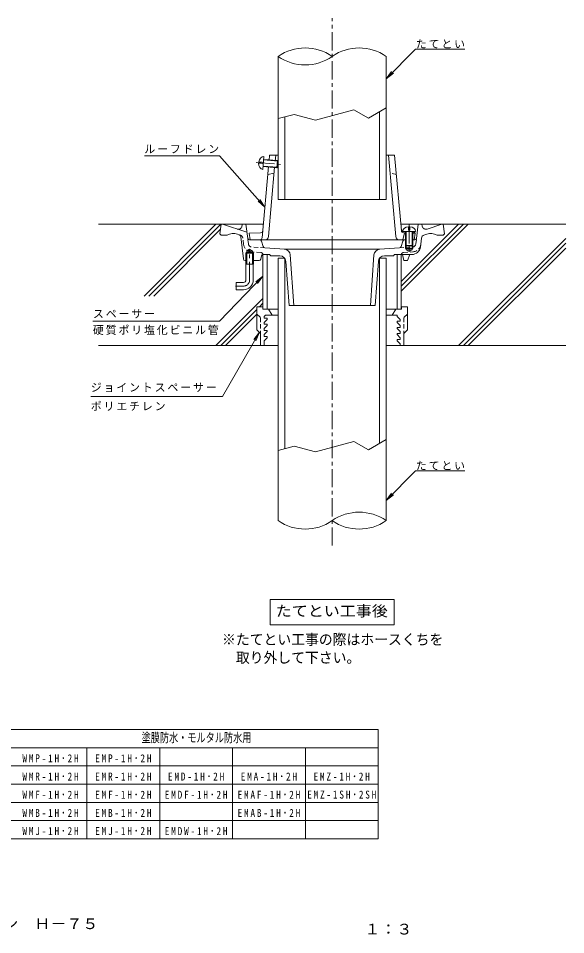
# Model space of a CAD drawing. Units: millimetres, scale not verified. Extents: x -397 to 456, y -402 to 353.
# Drawn here: x 5 to 456, y -402 to 353 of the extents above; entities that cross this region are included whole.
import ezdxf
from ezdxf.enums import TextEntityAlignment as Align

# ---------------------------------------------------------------- set-up
doc = ezdxf.new("R2010")
doc.units = ezdxf.units.MM
doc.header["$LTSCALE"] = 3
for name, pattern in [('CHAIN1', [8, 5, -1, 1, -1]), ('DASHED1', [1.8, 1.2, -0.6]), ('DOUBLE_CHAIN1', [8.8, 5, -1, 0.6, -0.6, 0.6, -1])]:
    doc.linetypes.add(name, pattern=pattern)
for name, color, linetype, lineweight in [('0-0_通り芯', 3, 'Continuous', 9), ('0-1_躯体', 6, 'Continuous', 9), ('0-3_建具', 4, 'Continuous', 9), ('0-4_その他', 7, 'Continuous', 9), ('0-5_寸法', 7, 'Continuous', 9), ('0-8', 7, 'Continuous', 9), ('0-A', 4, 'Continuous', 9), ('3-5', 7, 'Continuous', 9), ('F-5_F-5ﾚｲﾔ', 7, 'Continuous', 9)]:
    doc.layers.add(name, color=color, linetype=linetype, lineweight=lineweight)
doc.styles.add('ＭＳ ゴシック', font='')
doc.styles.get('ＭＳ ゴシック').set_extended_font_data('MS Gothic')

msp = doc.modelspace()

# ---------------------------------------------------------------- linework, layer by layer
at = {"layer": '0-0_通り芯', "linetype": 'CHAIN1'}
for p, q in [((263.459, -81.241), (263.459, 353.134)), ((195.459, 137.526), (195.459, 163.081)), ((190.459, 132.526), (183.742, 132.526))]:
    msp.add_line(p, q, dxfattribs=at)
at = {"layer": '0-0_通り芯', "color": 4}
for p, q in [((218.959, 321.781), (218.959, 203.864)), ((307.959, 321.781), (307.959, 203.864)), ((224.459, 271.943), (224.459, 203.864)), ((302.459, 276.237), (302.459, 203.864)), ((218.959, 203.864), (307.959, 203.864)), ((224.459, 155.41), (218.959, 155.41)), ((218.959, 155.41), (218.959, -60.721)), ((224.459, 155.41), (224.459, -1.339)), ((302.459, 155.41), (307.959, 155.41)), ((302.459, 155.41), (302.459, 2.955)), ((307.959, 155.41), (307.959, -60.721))]:
    msp.add_line(p, q, dxfattribs=at)
at = {"layer": '0-0_通り芯', "color": 6, "linetype": 'CHAIN1'}
for p, q in [((200.903, 234.457), (220.948, 232.663)), ((326.959, 183.728), (326.959, 162.786))]:
    msp.add_line(p, q, dxfattribs=at)
at = {"layer": '0-0_通り芯', "color": 6}
for p, q in [((202.962, 234.775), (205.832, 234.518)), ((205.743, 233.522), (205.832, 234.518)), ((206.316, 228.702), (207.252, 239.16)), ((207.007, 236.421), (218.959, 235.351)), ((207.051, 236.919), (218.505, 235.893)), ((211.535, 236.015), (211.939, 240.526)), ((211.939, 240.526), (218.959, 240.526)), ((216.515, 235.57), (216.959, 240.526)), ((217.97, 229.917), (218.505, 235.893)), ((218.505, 235.893), (218.959, 235.351)), ((218.513, 230.371), (218.959, 235.351)), ((307.959, 240.526), (314.979, 240.526)), ((315.982, 173.258), (309.959, 240.526)), ((320.553, 178.267), (314.979, 240.526)), ((202.873, 233.779), (205.743, 233.522)), ((205.835, 172.347), (211.089, 231.036)), ((206.516, 230.943), (217.97, 229.917)), ((206.561, 231.441), (218.513, 230.371)), ((210.936, 173.258), (216.069, 230.59)), ((217.97, 229.917), (218.513, 230.371)), ((210.506, 224.526), (215.616, 225.525)), ((326.459, 181.477), (326.459, 178.595)), ((327.459, 181.477), (327.459, 178.595)), ((204.462, 176.448), (194.959, 176.025)), ((194.959, 176.025), (195.959, 170.525)), ((321.709, 177.595), (332.209, 177.595)), ((323.209, 176.414), (321.709, 170.525)), ((322.366, 177.453), (323.959, 177.382)), ((322.456, 176.448), (323.959, 176.381)), ((323.959, 177.595), (323.959, 166.095)), ((324.459, 177.595), (324.459, 165.595)), ((326.459, 178.595), (327.459, 178.595)), ((329.459, 177.595), (329.459, 165.595)), ((329.959, 177.595), (329.959, 166.095)), ((329.959, 177.115), (330.959, 177.071)), ((329.959, 176.114), (331.959, 176.025)), ((330.959, 177.071), (331.959, 176.025)), ((331.959, 176.025), (330.959, 170.525)), ((195.959, 170.525), (323.959, 170.525)), ((329.959, 170.525), (330.959, 170.525)), ((323.959, 166.095), (329.959, 166.095)), ((323.959, 166.095), (324.459, 165.595)), ((324.459, 165.595), (329.459, 165.595)), ((329.959, 166.095), (329.459, 165.595))]:
    msp.add_line(p, q, dxfattribs=at)
at = {"layer": '0-0_通り芯', "color": 6, "linetype": 'DASHED1'}
msp.add_line((316.411, 224.526), (311.302, 225.525), dxfattribs=at)
at = {"layer": '0-0_通り芯'}
for p, q in [((170.959, 175.526), (171.959, 183.526)), ((171.959, 183.526), (206.836, 183.526)), ((193.269, 176.926), (172.959, 183.526)), ((189.116, 181.802), (189.459, 183.526)), ((193.893, 171.843), (192.459, 183.526)), ((320.082, 183.526), (354.959, 183.526)), ((333.024, 171.843), (334.459, 183.526)), ((337.801, 181.802), (337.459, 183.526)), ((341.671, 179.533), (353.959, 183.526)), ((355.959, 175.526), (354.959, 183.526)), ((171.959, 174.526), (170.959, 175.526)), ((171.959, 174.526), (176.959, 174.526)), ((186.743, 174.841), (185.479, 175.252)), ((339.126, 174.5), (341.439, 175.252)), ((354.959, 174.526), (349.959, 174.526)), ((354.959, 174.526), (355.959, 175.526)), ((190.301, 154.848), (188.111, 173.176)), ((203.852, 170.526), (195.382, 170.526)), ((205.285, 169.468), (206.656, 165.027)), ((321.632, 169.468), (320.262, 165.027)), ((323.066, 170.526), (324.459, 170.526)), ((323.066, 170.525), (324.459, 170.525)), ((329.459, 170.526), (331.536, 170.526)), ((336.174, 164.672), (337.075, 172.013)), ((193.099, 160.526), (192.284, 159.726)), ((198.634, 159.726), (192.284, 159.726)), ((192.284, 150.526), (192.284, 159.726)), ((193.099, 161.526), (195.459, 162.888)), ((193.099, 150.526), (193.099, 161.526)), ((197.819, 161.526), (193.099, 161.526)), ((197.819, 160.526), (193.099, 160.526)), ((197.819, 161.526), (195.459, 162.888)), ((197.819, 150.526), (197.819, 161.526)), ((198.634, 159.726), (197.819, 160.526)), ((198.634, 150.526), (198.634, 159.726)), ((224.354, 162.828), (207.984, 163.973)), ((302.912, 162.84), (224.005, 162.84)), ((302.564, 162.828), (318.933, 163.973)), ((323.959, 166.095), (323.959, 163.526)), ((323.959, 163.526), (329.959, 163.526)), ((324.459, 165.595), (324.459, 162.526)), ((324.459, 162.526), (326.959, 161.082)), ((329.459, 165.595), (329.459, 162.526)), ((329.959, 166.095), (329.959, 163.526)), ((191.79, 153.526), (193.099, 153.526)), ((197.819, 153.526), (203.229, 153.526)), ((205.218, 157.32), (204.7, 154.731)), ((206.688, 158.526), (211.959, 158.526)), ((212.959, 157.526), (211.959, 158.526)), ((220.375, 157.526), (212.959, 157.526)), ((225.362, 152.882), (227.959, 116.526)), ((228.993, 158.197), (231.969, 116.526)), ((297.925, 158.197), (294.949, 116.526)), ((301.556, 152.882), (298.959, 116.526)), ((306.543, 157.526), (313.959, 157.526)), ((313.959, 157.526), (314.959, 158.526)), ((329.226, 158.526), (314.959, 158.526)), ((198.634, 150.526), (192.284, 150.526)), ((192.459, 137.526), (192.459, 150.526)), ((198.459, 137.526), (198.459, 150.526)), ((184.459, 135.526), (184.459, 129.526)), ((190.459, 135.526), (184.459, 135.526)), ((190.459, 129.526), (184.459, 129.526)), ((227.959, 116.526), (298.959, 116.526))]:
    msp.add_line(p, q, dxfattribs=at)
at = {"layer": '0-0_通り芯', "linetype": 'DASHED1'}
for p, q in [((187.792, 174.5), (186.743, 174.841)), ((190.474, 166.866), (189.842, 172.013)), ((194.445, 167.353), (193.893, 171.843)), ((332.473, 167.353), (333.024, 171.843)), ((204.625, 160.198), (196.934, 160.736)), ((207.984, 163.973), (197.213, 164.726)), ((318.933, 163.973), (329.705, 164.726)), ((322.293, 160.198), (329.984, 160.736))]:
    msp.add_line(p, q, dxfattribs=at)
at = {"layer": '0-0_通り芯'}
msp.add_lwpolyline([(324.459, 162.526), (329.459, 162.526), (326.959, 161.082)], dxfattribs=at)
at = {"layer": '0-0_通り芯', "linetype": 'DOUBLE_CHAIN1'}
msp.add_lwpolyline([(327.459, 158.526), (325.459, 153.526), (322.459, 153.526), (321.459, 158.526)], dxfattribs=at)
at = {"layer": '0-0_通り芯', "color": 4}
for centre, start, end in [((241.209, 289.919), 55.07201, 124.92799), ((285.709, 289.919), 55.07202, 124.92798), ((241.209, 353.642), 235.07201, 304.92799), ((285.709, -92.582), 55.07201, 124.92799), ((241.209, -28.859), 235.07202, 304.92798), ((285.709, -28.859), 235.07201, 304.92799)]:
    msp.add_arc(centre, 38.861, start, end, dxfattribs=at)
at = {"layer": '0-0_通り芯'}
for centre, radius, start, end in [((186.174, 182.386), 3, 252.00015, 348.7693), ((340.744, 182.386), 3, 191.2307, 287.99985), ((182.079, 164.79), 11, 71.99998, 117.74339), ((186.125, 172.939), 2, 6.8147, 71.99948), ((340.053, 171.647), 3, 107.99985, 172.99957), ((344.838, 164.79), 11, 62.25661, 108.00032), ((195.382, 172.026), 1.5, 186.99963, 270), ((203.852, 169.026), 1.5, 17.14995, 90), ((323.066, 169.026), 1.5, 90, 162.85005), ((331.536, 172.026), 1.5, 270, 353.00037), ((208.089, 165.469), 1.5, 197.15036, 266.00014), ((224.005, 157.84), 5, 4.08522, 86.00002), ((302.912, 157.84), 5, 93.99998, 175.91478), ((318.829, 165.469), 1.5, 273.99986, 342.84964), ((329.226, 165.526), 7, 270, 352.99948), ((191.79, 155.026), 1.5, 186.81395, 270), ((203.229, 155.026), 1.5, 270, 348.68979), ((206.688, 157.026), 1.5, 90, 168.68979), ((220.375, 152.526), 5, 4.08568, 90), ((306.543, 152.526), 5, 90, 175.91432), ((190.459, 137.526), 2, 270, 0), ((190.459, 137.526), 8, 270, 0)]:
    msp.add_arc(centre, radius, start, end, dxfattribs=at)
at = {"layer": '0-0_通り芯', "linetype": 'DASHED1'}
for centre, radius, start, end in [((186.865, 171.647), 3, 7.00043, 72.00015), ((197.422, 167.719), 7, 186.99973, 266.00018), ((197.422, 167.719), 3, 186.99973, 266.00018), ((329.495, 167.719), 3, 273.99982, 353.00027), ((329.495, 167.719), 7, 273.99982, 353.00027), ((204.485, 158.203), 2, 8.78, 85.99968), ((322.433, 158.203), 2, 94.00032, 171.22)]:
    msp.add_arc(centre, radius, start, end, dxfattribs=at)
at = {"layer": '0-0_通り芯', "color": 6}
for centre, radius, start, end in [((204.373, 178.446), 2, 272.54424, 354.88403), ((322.455, 179.451), 2, 185.11597, 267.45576), ((322.545, 178.446), 2, 185.11597, 267.45576), ((203.843, 172.525), 2, 270, 354.88403), ((207.948, 173.526), 3, 270, 354.88374), ((318.97, 173.526), 3, 185.11626, 270)]:
    msp.add_arc(centre, radius, start, end, dxfattribs=at)
at = {"layer": '0-0_通り芯', "linetype": 'CHAIN1'}
msp.add_arc((190.459, 137.526), 5, 270, 0, dxfattribs=at)
at = {"layer": '0-0_通り芯', "color": 6}
for centre, major_axis, start_param, end_param in [((206.784, 233.931), (0.468, 5.229), 6.2831853, 7.7585936), ((206.784, 233.931), (0.468, 5.229), 1.6661844, 3.1415927), ((326.959, 177.595), (5.25, 0), 1.6661844, 3.1415927), ((326.959, 177.595), (5.25, 0), 6.2831853, 7.7585936)]:
    msp.add_ellipse(centre, major_axis=major_axis, ratio=0.7428, start_param=start_param, end_param=end_param, dxfattribs=at)
at = {"layer": '0-1_躯体'}
for p, q in [((201.459, 115.526), (201.459, 96.526)), ((206.459, 115.526), (201.459, 115.526)), ((206.209, 115.526), (206.209, 113.526)), ((218.959, 113.526), (206.209, 113.526)), ((210.959, 113.526), (213.959, 108.526)), ((320.709, 113.526), (307.959, 113.526)), ((315.959, 113.526), (312.959, 108.526)), ((325.459, 115.526), (320.459, 115.526)), ((320.709, 115.526), (320.709, 113.526)), ((325.459, 115.526), (325.459, 96.526)), ((207.459, 107.526), (208.459, 108.526)), ((207.459, 106.026), (207.459, 107.526)), ((218.959, 108.526), (208.459, 108.526)), ((316.959, 108.526), (307.959, 108.526)), ((316.959, 108.526), (316.959, 107.526)), ((319.459, 105.026), (316.959, 107.526)), ((207.459, 102.526), (209.959, 105.026)), ((207.459, 102.526), (207.459, 101.026)), ((207.459, 97.526), (209.959, 100.026)), ((319.459, 100.026), (316.959, 102.526)), ((319.459, 103.526), (319.459, 105.026)), ((319.459, 100.026), (319.459, 98.526)), ((201.459, 96.526), (204.459, 93.526)), ((204.459, 93.526), (204.459, 83.526)), ((207.459, 97.526), (207.459, 96.026)), ((207.459, 96.026), (209.959, 96.026)), ((207.459, 92.526), (209.959, 95.026)), ((207.459, 92.526), (207.459, 91.026)), ((209.959, 96.026), (209.959, 95.026)), ((319.459, 95.026), (316.959, 97.526)), ((319.459, 93.526), (316.959, 93.526)), ((316.959, 93.526), (316.959, 92.526)), ((319.459, 90.026), (316.959, 92.526)), ((319.459, 95.026), (319.459, 93.526)), ((325.459, 96.526), (322.459, 93.526)), ((322.459, 93.526), (322.459, 83.526)), ((218.959, 83.526), (204.459, 83.526)), ((207.459, 87.526), (209.959, 90.026)), ((207.459, 87.526), (207.459, 83.526)), ((322.459, 83.526), (307.959, 83.526)), ((319.459, 85.026), (316.959, 87.526)), ((319.459, 90.026), (319.459, 88.526)), ((319.459, 85.026), (319.459, 83.526))]:
    msp.add_line(p, q, dxfattribs=at)
at = {"layer": '0-1_躯体', "linetype": 'DASHED1'}
for p, q in [((201.459, 109.526), (204.459, 106.526)), ((204.459, 106.526), (204.459, 93.526)), ((325.459, 109.526), (322.459, 106.526)), ((322.459, 106.526), (322.459, 93.526))]:
    msp.add_line(p, q, dxfattribs=at)
at = {"layer": '0-1_躯体'}
for points in [[(207.459, 106.026), (209.959, 106.026), (209.959, 105.026)], [(207.459, 101.026), (209.959, 101.026), (209.959, 100.026)], [(319.459, 103.526), (316.959, 103.526), (316.959, 102.526)], [(319.459, 98.526), (316.959, 98.526), (316.959, 97.526)], [(207.459, 91.026), (209.959, 91.026), (209.959, 90.026)], [(319.459, 88.526), (316.959, 88.526), (316.959, 87.526)]]:
    msp.add_lwpolyline(points, dxfattribs=at)
at = {"layer": '0-3_建具'}
for p, q in [((206.459, 158.526), (206.459, 113.526)), ((209.959, 158.526), (209.959, 113.526)), ((316.959, 158.526), (316.959, 113.526)), ((320.459, 158.526), (320.459, 113.526))]:
    msp.add_line(p, q, dxfattribs=at)
at = {"layer": '0-4_その他'}
for p, q in [((332.255, 327.599), (372.914, 327.599)), ((332.255, -19.799), (372.914, -19.799))]:
    msp.add_line(p, q, dxfattribs=at)
at = {"layer": '0-5_寸法'}
for p, q in [((307.959, 303.302), (313.909, 307.868)), ((293.312, 270.956), (307.959, 279.413)), ((218.959, 270.469), (232.198, 274.016)), ((208.095, 197.593), (203.905, 203.814)), ((170.68, 103.503), (206.459, 140.825)), ((206.459, 140.825), (200.606, 136.135)), ((206.459, 140.825), (202.02, 134.78)), ((218.959, -2.813), (232.198, 0.734)), ((293.312, -2.326), (307.959, 6.131)), ((307.959, -44.095), (313.909, -39.53)), ((212.459, -125.703), (212.459, -146.703)), ((212.459, -146.703), (314.459, -146.703))]:
    msp.add_line(p, q, dxfattribs=at)
for points in [[(332.255, 327.599), (307.959, 303.302), (312.525, 309.253)], [(232.198, 274.016), (249.739, 269.316), (281.44, 277.81), (293.312, 270.956)], [(170.679, 239.937), (208.095, 197.593), (202.438, 202.517)], [(232.198, 0.734), (249.739, -3.966), (281.44, 4.528), (293.312, -2.326)], [(332.255, -19.799), (307.959, -44.095), (312.525, -38.145)], [(212.459, -125.703), (314.459, -125.703), (314.459, -146.703)]]:
    msp.add_lwpolyline(points, dxfattribs=at)
at = {"layer": '0-8'}
for p, q in [((171.959, 183.526), (70.959, 183.526)), ((167.657, 183.526), (108.447, 124.316)), ((171.657, 183.526), (112.447, 124.316)), ((371.657, 183.526), (320.459, 132.327)), ((367.657, 183.526), (320.459, 136.327)), ((375.657, 183.526), (320.459, 128.327)), ((354.959, 183.526), (455.959, 183.526)), ((171.43, 179.299), (116.447, 124.316)), ((455.959, 171.827), (367.657, 83.526)), ((455.959, 167.827), (371.657, 83.526)), ((455.959, 163.827), (375.657, 83.526)), ((206.459, 122.327), (167.657, 83.526)), ((201.459, 113.327), (171.657, 83.526)), ((206.459, 118.327), (203.657, 115.526)), ((201.459, 109.327), (175.657, 83.526)), ((204.459, 83.526), (70.959, 83.526)), ((322.459, 83.526), (455.959, 83.526))]:
    msp.add_line(p, q, dxfattribs=at)
at = {"layer": '0-A'}
for p, q in [((326.459, 181.477), (326.459, 178.595)), ((327.459, 181.477), (327.459, 178.595)), ((321.709, 177.595), (332.209, 177.595)), ((323.959, 177.595), (323.959, 166.095)), ((324.459, 177.595), (324.459, 165.595)), ((326.459, 178.595), (327.459, 178.595)), ((329.459, 177.595), (329.459, 165.595)), ((329.959, 177.595), (329.959, 166.095)), ((323.959, 166.095), (329.959, 166.095)), ((323.959, 166.095), (324.459, 165.595)), ((324.459, 165.595), (329.459, 165.595)), ((329.959, 166.095), (329.459, 165.595))]:
    msp.add_line(p, q, dxfattribs=at)
at = {"layer": '0-A', "linetype": 'CHAIN1'}
msp.add_line((326.959, 182.708), (326.959, 160.74), dxfattribs=at)
at = {"layer": '0-A'}
for start_param, end_param in [(1.6661844, 3.1415927), (6.2831853, 7.7585933)]:
    msp.add_ellipse((326.959, 177.595), major_axis=(5.25, 0), ratio=0.7428, start_param=start_param, end_param=end_param, dxfattribs=at)
at = {"layer": '3-5'}
for p, q in [((108.672, 239.937), (170.679, 239.937)), ((170.68, 103.503), (66.314, 103.503)), ((203.553, 94.432), (200.683, 87.502)), ((64.516, 41.526), (173.008, 41.526))]:
    msp.add_line(p, q, dxfattribs=at)
msp.add_lwpolyline([(173.008, 41.526), (203.553, 94.432), (198.987, 88.481)], dxfattribs=at)
at = {"layer": 'F-5_F-5ﾚｲﾔ'}
for p, q in [((-250.601, -232.845), (301.399, -232.845)), ((301.399, -232.845), (301.399, -322.845)), ((-250.601, -247.845), (301.399, -247.845)), ((61.399, -247.845), (61.399, -322.845)), ((121.399, -247.845), (121.399, -322.845)), ((181.399, -247.845), (181.399, -322.845)), ((241.399, -247.845), (241.399, -322.845)), ((-250.601, -262.845), (301.399, -262.845)), ((-178.601, -277.845), (301.399, -277.845)), ((-250.601, -292.845), (301.399, -292.845)), ((-178.601, -307.845), (301.399, -307.845)), ((-250.601, -322.845), (301.399, -322.845))]:
    msp.add_line(p, q, dxfattribs=at)

# ---------------------------------------------------------------- texts
at = {"layer": '0-5_寸法', "color": 2, "style": 'ＭＳ ゴシック', "width": 1.1}
msp.add_text('たてとい工事後', height=8.798, dxfattribs=at).set_placement((216.959, -142.203), align=Align.BOTTOM_LEFT)
at = {"layer": '0-5_寸法', "char_height": 6.598, "attachment_point": 7, "style": 'ＭＳ ゴシック'}
for insert in [(332.414, 328.311), (332.414, -19.087)]:
    msp.add_mtext('\\T1.17;たてとい', dxfattribs=dict(at, insert=insert))
at = {"layer": '3-5', "color": 2, "style": 'ＭＳ ゴシック', "width": 0.95}
for s, p in [('※たてとい工事の際はホースくちを', (172.709, -165.619)), ('\u3000取り外して下さい。', (172.709, -180.606))]:
    msp.add_text(s, height=8.798, dxfattribs=at).set_placement(p, align=Align.BOTTOM_LEFT)
at = {"layer": '3-5', "char_height": 6.598, "attachment_point": 7, "style": 'ＭＳ ゴシック'}
for s, insert in [('\\T1.17;ルーフドレン', (108.672, 241.72)), ('\\T1.17;スペーサー', (66.314, 105.921)), ('\\T1.17;硬質ポリ塩化ビニル管', (66.314, 92.216)), ('\\T1.17;ジョイントスペーサー', (64.516, 45.155)), ('\\T1.17;ポリエチレン', (64.516, 29.802))]:
    msp.add_mtext(s, dxfattribs=dict(at, insert=insert))
at = {"layer": 'F-5_F-5ﾚｲﾔ', "style": 'ＭＳ ゴシック', "width": 0.7}
msp.add_text('塗膜防水・モルタル防水用', height=7.698, dxfattribs=at).set_placement((106.399, -245.595), align=Align.BOTTOM_LEFT)
at = {"layer": 'F-5_F-5ﾚｲﾔ', "color": 2, "style": 'ＭＳ ゴシック', "width": 1.1}
for s, p in [('仮設排水ホース対応型ルーフドレン\u3000Ｈ－７５', (-206.4, -399.9)), ('１：３', (290.034, -404.343))]:
    msp.add_text(s, height=8.798, dxfattribs=at).set_placement(p, align=Align.BOTTOM_LEFT)
at = {"layer": 'F-5_F-5ﾚｲﾔ', "char_height": 6.598, "attachment_point": 7, "style": 'ＭＳ ゴシック'}
for s, insert in [('\\T1.39;\\W0.85;WMP-1H･2H', (8.149, -259.845)), ('\\T1.39;\\W0.85;EMP-1H･2H', (68.149, -259.845)), ('\\T1.39;\\W0.85;WMR-1H･2H', (8.149, -274.845)), ('\\T1.39;\\W0.85;EMR-1H･2H', (68.149, -274.845)), ('\\T1.39;\\W0.85;EMD-1H･2H', (128.149, -274.845)), ('\\T1.39;\\W0.85;EMA-1H･2H', (188.149, -274.845)), ('\\T1.39;\\W0.85;EMZ-1H･2H', (248.149, -274.845)), ('\\T1.39;\\W0.85;WMF-1H･2H', (8.149, -289.845)), ('\\T1.39;\\W0.85;EMF-1H･2H', (68.149, -289.845)), ('\\T1.39;\\W0.85;EMDF-1H･2H', (125.524, -289.845)), ('\\T1.39;\\W0.85;EMAF-1H･2H', (185.524, -289.845)), ('\\T1.39;\\W0.85;EMZ-1SH･2SH', (242.899, -289.845)), ('\\T1.39;\\W0.85;WMB-1H･2H', (8.149, -304.845)), ('\\T1.39;\\W0.85;EMB-1H･2H', (68.149, -304.845)), ('\\T1.39;\\W0.85;EMAB-1H･2H', (185.524, -304.845)), ('\\T1.39;\\W0.85;WMJ-1H･2H', (8.149, -319.845)), ('\\T1.39;\\W0.85;EMJ-1H･2H', (68.149, -319.845)), ('\\T1.39;\\W0.85;EMDW-1H･2H', (125.524, -319.845))]:
    msp.add_mtext(s, dxfattribs=dict(at, insert=insert))

doc.saveas('drawing.dxf')
